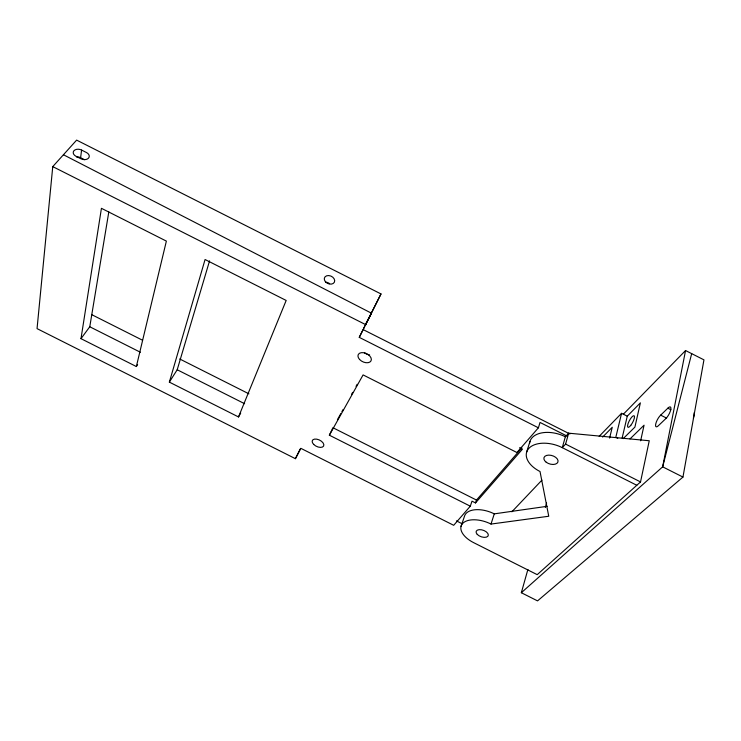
<?xml version="1.0" encoding="UTF-8"?>
<svg xmlns="http://www.w3.org/2000/svg" width="741" height="741" viewBox="0 0 741 741"><rect width="100%" height="100%" fill="white"/><g stroke="black" fill="none" stroke-linecap="round" stroke-linejoin="round"><path stroke-width="1.11" d="M567.245 436.18L540.032 422.444L538.401 427.798L359.265 337.359L380.994 293.936L76.629 140.114L52.759 166.614L37.05 328.624L295.418 458.688L300.865 448.342L453.696 525.304L470.294 506.196L471.998 501.166L475.509 502.935L522.424 449.194L519.543 447.749M84.465 159.667L80.621 157.722L81.584 150.071A5.659 3.89 11.6 0 0 73.943 150.729A5.659 3.89 11.6 0 0 76.045 156.314L80.936 158.787A5.65 3.89 11.8 0 0 88.549 158.111A5.65 3.89 11.8 0 0 86.438 152.516L81.584 150.071M80.991 338.665L101.434 208.314L166.373 241.103L136.353 366.536L80.991 338.665L89.772 326.762L108.816 211.907M527.888 569.468L521.34 592.726L537.549 600.886L682.952 477.074L703.95 359.857L685.555 350.539L623.348 414.219M685.555 350.539L662.658 466.83L521.34 592.726M640.53 481.928L649.255 440.747L568.653 433.179L565.346 436.764L562.28 447.657A25.602 15.265 16.9 0 0 528.87 448.342A25.602 15.265 16.9 0 0 540.022 471.517L548.748 516.245L491.014 524.063A22.443 11.986 19.7 0 0 462.653 523.452A22.443 11.986 19.7 0 0 473.666 542.662L537.216 574.664L640.53 481.928L565.596 444.1L562.28 447.657L636.797 485.272M640.641 440.793L644.059 425.204L630.035 438.894M622.144 438.005L627.266 416.183L640.381 402.872L634.907 427.094L623.19 438.644M627.266 416.183L621.569 413.311L615.817 437.255L617.753 438.227M609.602 438.098L612.251 427.27L602.628 437.097M691.686 353.652L662.658 466.83L682.952 477.074M565.596 444.1L568.653 433.179M545.339 507.465L546.589 503.037M169.356 382.124L205.072 259.517L286.174 300.457L238.519 416.951L169.356 382.124L177.201 369.759L209.564 260.851M526.666 452.075L529.963 441.404M491.014 524.063L494.275 513.856L547.173 506.307M475.509 502.935L476.482 500.064L521.849 447.925M461.032 526.379L464.45 516.375A22.267 12.069 19.6 0 1 494.275 513.856M470.294 506.196L329.365 435.199L332.922 427.724L476.482 500.064M359.265 337.359L363.09 329.569L569.903 433.994M363.544 328.643L364.442 326.809M295.418 458.688L300.216 448.972M380.994 293.936L365.656 324.28M364.887 325.892L371.547 313.23L63.439 154.758M238.519 416.951L240.705 413.033M337.433 419.647L340.814 413.589M341.944 411.57L343.064 409.551M351.521 394.407L352.651 392.387M356.032 386.33L357.162 384.31M329.365 435.199L363.09 374.909L516.922 452.519L538.401 427.798M136.353 366.536L137.613 364.665M511.855 511.818L541.93 480.131M599.154 436.338L621.569 413.311M660.676 415.136L667.854 408.189A7.178 2.242 -61.5 0 1 670.827 409.384A7.178 2.242 -61.5 0 1 666.057 418.378L658.156 425.927A7.095 2.195 -61.7 0 1 655.766 423.843A7.095 2.195 -61.7 0 1 660.676 415.136L666.613 418.146M91.912 314.74L142.522 340.23M179.702 358.968L248.902 393.823M177.201 369.759L244.604 403.706M89.772 326.762L140.401 352.262M456.437 520.877L461.55 523.452M667.854 408.189L670.855 409.708M52.759 166.614L365.906 324.753M369.62 354.92A7.067 4.511 25.5 0 1 364.646 352.911M325.771 282.182A5.391 4.02 24.6 0 1 329.597 283.664M76.416 156.907A5.613 3.881 11.4 0 1 80.621 157.722M529.583 443.359A25.379 15.329 16.7 0 1 565.346 436.764M694.169 412.774A14.366 4.789 -61.3 0 1 693.354 418.109M359.58 359.478A7.123 4.492 25.5 0 0 370.991 360.923A7.123 4.492 25.5 0 0 363.386 352.679A7.123 4.492 25.5 0 0 359.58 359.478M313.712 444.452A6.289 3.51 25.8 0 0 323.613 446.063A6.289 3.51 25.8 0 0 316.685 439.144A6.289 3.51 25.8 0 0 313.712 444.452M325.401 281.7A5.428 4.029 24.6 0 0 334.339 282.284A5.428 4.029 24.6 0 0 328.717 275.559A5.428 4.029 24.6 0 0 325.401 281.7M546.21 462.227A7.317 4.363 16.9 0 0 557.917 462.032A7.317 4.363 16.9 0 0 548.738 455.113A7.317 4.363 16.9 0 0 546.21 462.227M477.232 534.372A6.41 3.427 19.7 0 0 487.81 536.345A6.41 3.427 19.7 0 0 481.567 529.796A6.41 3.427 19.7 0 0 477.232 534.372M630.823 425.306A6.539 1.871 -62.1 0 0 634.129 415.784A6.539 1.871 -62.1 0 0 628.109 423.509A6.539 1.871 -62.1 0 0 630.823 425.306"/></g></svg>
